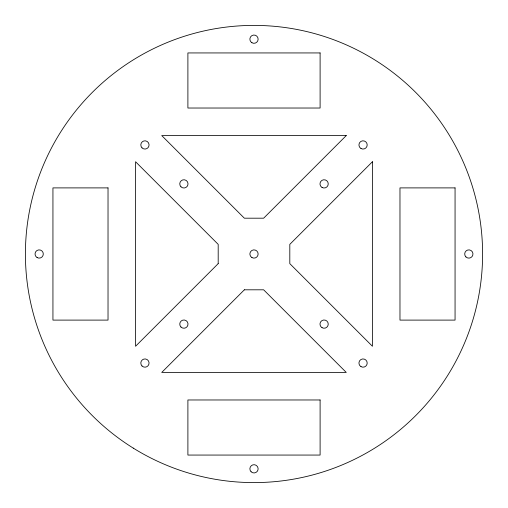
<?xml version="1.0" encoding="UTF-8"?>
<svg xmlns="http://www.w3.org/2000/svg" width="508" height="508" viewBox="0 0 508 508"><rect width="100%" height="100%" fill="white"/><g stroke="black" fill="none" stroke-linecap="round" stroke-linejoin="round"><path stroke-width="0.76" d="M218.192 263.639L135.566 346.265L135.566 161.734L218.192 244.361L218.192 263.639M346.265 135.566L263.639 218.192L244.361 218.192L161.734 135.566L346.265 135.566M244.361 289.808L161.734 372.434L346.265 372.434L263.639 289.808L244.361 289.808M372.434 161.734L289.808 244.361L289.808 263.639L372.434 346.265L372.434 161.734M320.103 52.94L187.896 52.94L187.896 108.026L320.103 108.026L320.103 52.94M108.026 187.896L52.94 187.896L52.94 320.103L108.026 320.103L108.026 187.896M455.06 187.896L399.974 187.896L399.974 320.103L455.06 320.103L455.06 187.896M320.103 399.974L187.896 399.974L187.896 455.06L320.103 455.06L320.103 399.974M322.047 327.692A4.134 4.134 0 0 0 328.244 324.11A4.134 4.134 0 0 0 322.047 320.535A4.134 4.134 0 0 0 322.047 327.692M251.936 42.748A4.134 4.134 0 0 0 258.134 39.173A4.134 4.134 0 0 0 251.936 35.592A4.134 4.134 0 0 0 251.936 42.748M37.103 257.575A4.134 4.134 0 0 0 43.301 254A4.134 4.134 0 0 0 37.103 250.425A4.134 4.134 0 0 0 37.103 257.575M180.969 186.811A4.134 4.134 0 0 0 187.877 184.956A4.134 4.134 0 0 0 182.823 179.895A4.134 4.134 0 0 0 180.969 186.811M360.998 366.636A4.134 4.134 0 0 0 367.195 363.061A4.134 4.134 0 0 0 360.998 359.486A4.134 4.134 0 0 0 360.998 366.636M322.047 187.465A4.134 4.134 0 0 0 328.244 183.89A4.134 4.134 0 0 0 322.047 180.308A4.134 4.134 0 0 0 322.047 187.465M142.018 365.982A4.134 4.134 0 0 0 148.927 364.128A4.134 4.134 0 0 0 143.872 359.073A4.134 4.134 0 0 0 142.018 365.982M360.998 148.514A4.134 4.134 0 0 0 367.195 144.939A4.134 4.134 0 0 0 360.998 141.364A4.134 4.134 0 0 0 360.998 148.514M180.969 327.031A4.134 4.134 0 0 0 187.877 325.177A4.134 4.134 0 0 0 182.823 320.123A4.134 4.134 0 0 0 180.969 327.031M251.079 471.748A4.134 4.134 0 0 0 257.988 469.9A4.134 4.134 0 0 0 252.933 464.839A4.134 4.134 0 0 0 251.079 471.748M142.018 147.86A4.134 4.134 0 0 0 148.927 146.006A4.134 4.134 0 0 0 143.872 140.951A4.134 4.134 0 0 0 142.018 147.86M465.906 256.921A4.134 4.134 0 0 0 472.821 255.067A4.134 4.134 0 0 0 467.76 250.012A4.134 4.134 0 0 0 465.906 256.921M251.936 257.575A4.134 4.134 0 0 0 258.134 254A4.134 4.134 0 0 0 251.936 250.425A4.134 4.134 0 0 0 251.936 257.575M133.287 448.126A228.6 228.6 0 0 0 482.479 261.48A228.6 228.6 0 0 0 146.24 52.394A228.6 228.6 0 0 0 133.287 448.126"/></g></svg>
